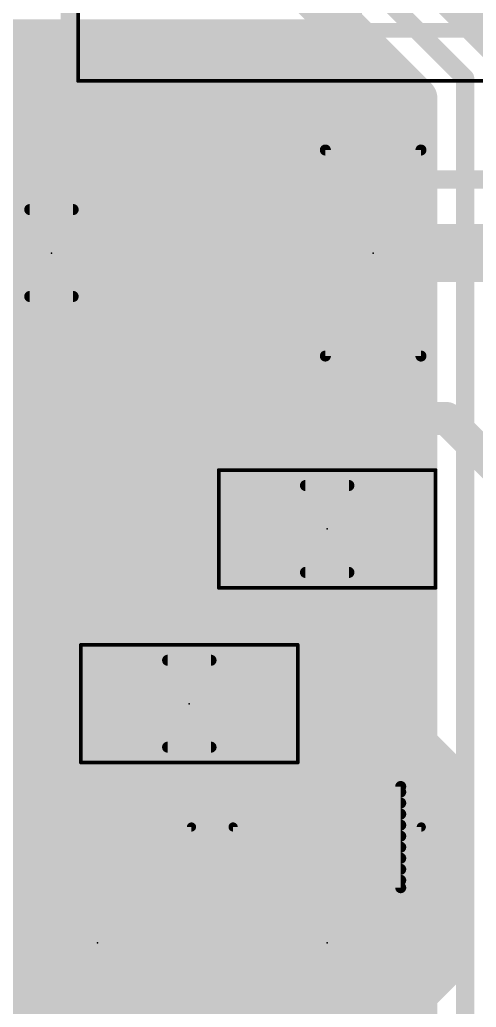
# Model space of a CAD drawing. Extents: x -0.2 to 38.1, y -0.7 to 65.1.
# Drawn here: x 12.26 to 18.57, y 38.48 to 52.12 of the extents above; entities that cross this region are included whole.
import ezdxf

# ---------------------------------------------------------------- set-up
doc = ezdxf.new("R2010")
doc.units = 0
for name, color, linetype in [('1', 22, 'CONTINUOUS'), ('16', 175, 'CONTINUOUS'), ('21', 253, 'CONTINUOUS'), ('23', 7, 'CONTINUOUS'), ('39', 22, 'CONTINUOUS'), ('51', 253, 'CONTINUOUS')]:
    doc.layers.add(name, color=color, linetype=linetype)

# ---------------------------------------------------------------- blocks, each defined once
blk = doc.blocks.new('RECT')
blk.add_solid([(-0.5, -0.5), (0.5, -0.5), (-0.5, 0.5), (0.5, 0.5)])

msp = doc.modelspace()

# ---------------------------------------------------------------- linework, layer by layer
at = {"layer": '1'}
for points, const_width in [([(12.954, 54.864), (12.954, 51.562)], 0.254), ([(12.7, 50.165), (9.906, 52.959)], 0.254), ([(12.954, 51.562), (15.621, 48.895)], 0.254), ([(12.7, 46.863), (12.7, 50.165)], 0.254), ([(16.256, 49.911), (16.145, 49.845)], 0.254), ([(20.32, 49.911), (16.256, 49.911)], 0.254), ([(13.589, 46.482), (13.589, 48.895)], 0.254), ([(13.589, 48.895), (13.6, 48.895)], 0.254), ([(15.621, 48.895), (18.245, 48.895)], 0.254), ([(16.256, 47.879), (16.145, 47.945)], 0.4572), ([(16.256, 46.228), (16.256, 47.879)], 0.4572), ([(11.557, 45.72), (12.7, 46.863)], 0.254), ([(11.557, 44.45), (13.589, 46.482)], 0.254), ([(16.51, 45.974), (16.256, 46.228)], 0.4572), ([(16.51, 43.561), (16.51, 45.974)], 0.4572), ([(17.526, 45.085), (17.41, 45.085)], 0.4572), ([(17.526, 42.418), (17.526, 45.085)], 0.4572), ([(15.494, 44.45), (15.494, 45.085)], 0.254), ([(15.494, 45.085), (15.61, 45.085)], 0.254), ([(13.716, 42.672), (15.494, 44.45)], 0.254), ([(15.621, 42.672), (16.51, 43.561)], 0.4572), ([(15.621, 42.672), (15.505, 42.672)], 0.4572), ([(15.621, 42.545), (15.505, 42.672)], 0.4572), ([(11.43, 42.672), (13.705, 42.672)], 0.254), ([(13.716, 42.672), (13.705, 42.672)], 0.254), ([(15.621, 41.529), (15.621, 42.545)], 0.4572), ([(18.161, 41.783), (17.526, 42.418)], 0.4572), ([(18.161, 38.989), (18.161, 41.783)], 0.4572), ([(15.621, 41.529), (16.51, 40.97)], 0.4572), ([(10.541, 41.529), (17.526, 41.529)], 0.1524), ([(17.526, 41.529), (17.526, 40.132)], 0.1524), ([(7.9433, 41.4528), (17.526, 41.4528)], 0.1524), ([(8.0818, 41.3004), (17.526, 41.3004)], 0.1524), ([(8.2204, 41.148), (17.526, 41.148)], 0.1524), ([(8.3589, 40.9956), (17.526, 40.9956)], 0.1524), ([(8.4975, 40.8432), (17.526, 40.8432)], 0.1524), ([(8.636, 40.6908), (17.526, 40.6908)], 0.1524), ([(8.7745, 40.5384), (17.526, 40.5384)], 0.1524), ([(8.9131, 40.386), (17.526, 40.386)], 0.1524), ([(9.0516, 40.2336), (17.526, 40.2336)], 0.1524), ([(17.526, 40.132), (9.144, 40.132)], 0.1524), ([(17.526, 38.354), (18.161, 38.989)], 0.4572)]:
    msp.add_lwpolyline(points, dxfattribs=dict(at, const_width=const_width))
for points, const_width in [([(12.9989, 51.6069, 1), (12.9091, 51.5171)], 0.127), ([(12.8905, 51.562, 1), (13.0175, 51.562)], 0.127), ([(12.7635, 50.165, 1), (12.6365, 50.165)], 0.127), ([(12.6551, 50.1201, 1), (12.7449, 50.2099)], 0.127), ([(16.1125, 49.8996, 1), (16.1775, 49.7904)], 0.127), ([(16.256, 49.9745, 1), (16.256, 49.8475)], 0.127), ([(16.2885, 49.8564, 1), (16.2235, 49.9656)], 0.127), ([(13.6525, 48.895, 1), (13.5255, 48.895)], 0.127), ([(13.589, 48.9585, 1), (13.589, 48.8315)], 0.127), ([(13.6, 48.8315, 1), (13.6, 48.9585)], 0.127), ([(15.621, 48.9585, 1), (15.621, 48.8315)], 0.127), ([(15.5761, 48.8501, 1), (15.6659, 48.9399)], 0.127), ([(18.245, 48.8315, 1), (18.245, 48.9585)], 0.127), ([(16.2034, 48.0432, 1), (16.0866, 47.8468)], 0.2286), ([(16.3703, 47.879, 1), (16.1417, 47.879)], 0.2286), ([(16.1976, 47.7808, 1), (16.3144, 47.9772)], 0.2286), ([(12.6365, 46.863, 1), (12.7635, 46.863)], 0.127), ([(12.7449, 46.8181, 1), (12.6551, 46.9079)], 0.127), ([(13.5255, 46.482, 1), (13.6525, 46.482)], 0.127), ([(13.6339, 46.4371, 1), (13.5441, 46.5269)], 0.127), ([(16.3368, 46.3088, 1), (16.1752, 46.1472)], 0.2286), ([(16.1417, 46.228, 1), (16.3703, 46.228)], 0.2286), ([(16.6243, 45.974, 1), (16.3957, 45.974)], 0.2286), ([(16.4292, 45.8932, 1), (16.5908, 46.0548)], 0.2286), ([(17.41, 45.1993, 1), (17.41, 44.9707)], 0.2286), ([(17.6403, 45.085, 1), (17.4117, 45.085)], 0.2286), ([(17.526, 44.9707, 1), (17.526, 45.1993)], 0.2286), ([(15.5575, 45.085, 1), (15.4305, 45.085)], 0.127), ([(15.494, 45.1485, 1), (15.494, 45.0215)], 0.127), ([(15.61, 45.0215, 1), (15.61, 45.1485)], 0.127), ([(15.4305, 44.45, 1), (15.5575, 44.45)], 0.127), ([(15.5389, 44.4051, 1), (15.4491, 44.4949)], 0.127), ([(16.5908, 43.4802, 1), (16.4292, 43.6418)], 0.2286), ([(16.3957, 43.561, 1), (16.6243, 43.561)], 0.2286), ([(15.505, 42.7863, 1), (15.505, 42.5577)], 0.2286), ([(15.5894, 42.7491, 1), (15.4206, 42.5949)], 0.2286), ([(15.5402, 42.7528, 1), (15.7018, 42.5912)], 0.2286), ([(15.621, 42.5577, 1), (15.621, 42.7863)], 0.2286), ([(13.705, 42.7355, 1), (13.705, 42.6085)], 0.127), ([(13.6711, 42.7169, 1), (13.7609, 42.6271)], 0.127), ([(13.705, 42.6085, 1), (13.705, 42.7355)], 0.127), ([(13.716, 42.6085, 1), (13.716, 42.7355)], 0.127), ([(15.7353, 42.545, 1), (15.5067, 42.545)], 0.2286), ([(15.5366, 42.4679, 1), (15.7054, 42.6221)], 0.2286), ([(17.6068, 42.4988, 1), (17.4452, 42.3372)], 0.2286), ([(17.4117, 42.418, 1), (17.6403, 42.418)], 0.2286), ([(18.2753, 41.783, 1), (18.0467, 41.783)], 0.2286), ([(18.0802, 41.7022, 1), (18.2418, 41.8638)], 0.2286), ([(15.6818, 41.6258, 1), (15.5602, 41.4322)], 0.2286), ([(15.5067, 41.529, 1), (15.7353, 41.529)], 0.2286), ([(17.5641, 41.529, 1), (17.4879, 41.529)], 0.0762), ([(17.526, 41.4909, 1), (17.526, 41.5671)], 0.0762), ([(17.526, 41.4147, 1), (17.526, 41.4909)], 0.0762), ([(17.526, 41.2623, 1), (17.526, 41.3385)], 0.0762), ([(16.4492, 40.8732, 1), (16.5708, 41.0668)], 0.2286), ([(17.526, 41.1099, 1), (17.526, 41.1861)], 0.0762), ([(17.526, 40.9575, 1), (17.526, 41.0337)], 0.0762), ([(17.526, 40.8051, 1), (17.526, 40.8813)], 0.0762), ([(17.526, 40.6527, 1), (17.526, 40.7289)], 0.0762), ([(17.526, 40.5003, 1), (17.526, 40.5765)], 0.0762), ([(17.526, 40.3479, 1), (17.526, 40.4241)], 0.0762), ([(17.526, 40.1955, 1), (17.526, 40.2717)], 0.0762), ([(17.4879, 40.132, 1), (17.5641, 40.132)], 0.0762), ([(17.526, 40.0939, 1), (17.526, 40.1701)], 0.0762), ([(18.2418, 38.9082, 1), (18.0802, 39.0698)], 0.2286), ([(18.0467, 38.989, 1), (18.2753, 38.989)], 0.2286), ([(17.4452, 38.4348, 1), (17.6068, 38.2732)], 0.2286)]:
    msp.add_lwpolyline(points, format="xyb", dxfattribs=dict(at, const_width=const_width))
at = {"layer": '16'}
for points, const_width in [([(16.637, 53.086), (18.415, 51.308)], 0.254), ([(18.9964, 51.6965), (17.9241, 52.7688)], 0.6096), ([(16.2485, 52.5046), (17.7292, 51.0239)], 0.6096), ([(1.3208, 51.816), (16.9371, 51.816)], 0.6096), ([(1.3208, 51.2064), (17.5467, 51.2064)], 0.6096), ([(18.415, 51.308), (18.415, 35.433)], 0.254), ([(17.7292, 51.0239), (17.7292, 36.2559)], 0.6096), ([(1.3208, 50.5968), (17.7292, 50.5968)], 0.6096), ([(1.3208, 49.9872), (17.7292, 49.9872)], 0.6096), ([(1.3208, 49.3776), (17.7292, 49.3776)], 0.6096), ([(1.3208, 48.768), (17.7292, 48.768)], 0.6096), ([(1.3208, 48.1584), (17.7292, 48.1584)], 0.6096), ([(1.3208, 47.5488), (17.7292, 47.5488)], 0.6096), ([(1.3208, 46.9392), (17.7292, 46.9392)], 0.6096), ([(1.3208, 46.3296), (17.7292, 46.3296)], 0.6096), ([(9.2926, 45.72), (17.7292, 45.72)], 0.6096), ([(9.4678, 45.1104), (17.7292, 45.1104)], 0.6096), ([(9.3185, 44.5008), (17.7292, 44.5008)], 0.6096), ([(8.4704, 43.8912), (17.7292, 43.8912)], 0.6096), ([(1.3208, 43.2816), (17.7292, 43.2816)], 0.6096), ([(1.3208, 42.672), (17.7292, 42.672)], 0.6096), ([(1.3208, 42.0624), (17.7292, 42.0624)], 0.6096), ([(1.3208, 41.4528), (17.7292, 41.4528)], 0.6096), ([(1.3208, 40.8432), (17.7292, 40.8432)], 0.6096), ([(1.3208, 40.2336), (17.7292, 40.2336)], 0.6096), ([(1.3208, 39.624), (17.7292, 39.624)], 0.6096), ([(1.3208, 39.0144), (17.7292, 39.0144)], 0.6096), ([(1.3208, 38.4048), (17.7292, 38.4048)], 0.6096)]:
    msp.add_lwpolyline(points, dxfattribs=dict(at, const_width=const_width))
for points, const_width in [([(16.9371, 51.6636, 1), (16.9371, 51.9684)], 0.3048), ([(17.5467, 51.054, 1), (17.5467, 51.3588)], 0.3048), ([(18.4785, 51.308, 1), (18.3515, 51.308)], 0.127), ([(18.3701, 51.2631, 1), (18.4599, 51.3529)], 0.127), ([(17.8816, 51.0239, 1), (17.5768, 51.0239)], 0.3048), ([(17.6214, 50.9162, 1), (17.837, 51.1317)], 0.3048), ([(17.7292, 50.4444, 1), (17.7292, 50.7492)], 0.3048), ([(17.7292, 49.8348, 1), (17.7292, 50.1396)], 0.3048), ([(17.7292, 49.2252, 1), (17.7292, 49.53)], 0.3048), ([(17.7292, 48.6156, 1), (17.7292, 48.9204)], 0.3048), ([(17.7292, 48.006, 1), (17.7292, 48.3108)], 0.3048), ([(17.7292, 47.3964, 1), (17.7292, 47.7012)], 0.3048), ([(17.7292, 46.7868, 1), (17.7292, 47.0916)], 0.3048), ([(17.7292, 46.1772, 1), (17.7292, 46.482)], 0.3048), ([(17.7292, 45.5676, 1), (17.7292, 45.8724)], 0.3048), ([(17.7292, 44.958, 1), (17.7292, 45.2628)], 0.3048), ([(17.7292, 44.3484, 1), (17.7292, 44.6532)], 0.3048), ([(17.7292, 43.7388, 1), (17.7292, 44.0436)], 0.3048), ([(17.7292, 43.1292, 1), (17.7292, 43.434)], 0.3048), ([(17.7292, 42.5196, 1), (17.7292, 42.8244)], 0.3048), ([(17.7292, 41.91, 1), (17.7292, 42.2148)], 0.3048), ([(17.7292, 41.3004, 1), (17.7292, 41.6052)], 0.3048), ([(17.7292, 40.6908, 1), (17.7292, 40.9956)], 0.3048), ([(17.7292, 40.0812, 1), (17.7292, 40.386)], 0.3048), ([(17.7292, 39.4716, 1), (17.7292, 39.7764)], 0.3048), ([(17.7292, 38.862, 1), (17.7292, 39.1668)], 0.3048), ([(17.7292, 38.2524, 1), (17.7292, 38.5572)], 0.3048)]:
    msp.add_lwpolyline(points, format="xyb", dxfattribs=dict(at, const_width=const_width))
at = {"layer": '21'}
for points, const_width in [([(16.891, 51.968), (16.891, 58.522)], 0.2032), ([(22.8854, 51.9684), (16.891, 51.968)], 0.2032), ([(13.716, 50.419), (11.684, 50.419)], 0.4572), ([(14.732, 49.403), (13.716, 50.419)], 0.4572), ([(17.845, 50.295), (17.045, 50.295)], 0.2032), ([(17.845, 49.695), (17.845, 50.295)], 0.2032), ([(14.732, 47.498), (14.732, 49.403)], 0.4572), ([(12.4, 49.495), (13, 49.495)], 0.1524), ([(12.4, 48.295), (13, 48.295)], 0.1524), ([(17.845, 48.095), (17.845, 47.495)], 0.2032), ([(15.621, 46.609), (14.732, 47.498)], 0.4572), ([(17.845, 47.495), (17.045, 47.495)], 0.2032), ([(18.161, 46.609), (15.621, 46.609)], 0.4572), ([(19.05, 45.72), (18.161, 46.609)], 0.4572), ([(16.21, 45.685), (16.81, 45.685)], 0.1524), ([(16.21, 44.485), (16.81, 44.485)], 0.1524), ([(14.305, 43.272), (14.905, 43.272)], 0.1524), ([(14.305, 42.072), (14.905, 42.072)], 0.1524), ([(14.635, 40.97), (14.635, 37.77)], 0.2032), ([(15.21, 40.97), (15.21, 37.77)], 0.2032), ([(17.81, 40.97), (17.81, 37.77)], 0.2032)]:
    msp.add_lwpolyline(points, dxfattribs=dict(at, const_width=const_width))
for points, const_width in [([(16.891, 52.0188, 1), (16.891, 51.9172)], 0.1016), ([(16.8402, 51.968, 1), (16.9418, 51.968)], 0.1016), ([(13.7968, 50.4998, 1), (13.6352, 50.3382)], 0.2286), ([(13.716, 50.3047, 1), (13.716, 50.5333)], 0.2286), ([(17.045, 50.3458, 1), (17.045, 50.2442)], 0.1016), ([(17.8958, 50.295, 1), (17.7942, 50.295)], 0.1016), ([(17.845, 50.2442, 1), (17.845, 50.3458)], 0.1016), ([(14.8463, 49.403, 1), (14.6177, 49.403)], 0.2286), ([(17.7942, 49.695, 1), (17.8958, 49.695)], 0.1016), ([(12.4, 49.5331, 1), (12.4, 49.4569)], 0.0762), ([(13, 49.4569, 1), (13, 49.5331)], 0.0762), ([(14.6512, 49.3222, 1), (14.8128, 49.4838)], 0.2286), ([(12.4, 48.3331, 1), (12.4, 48.2569)], 0.0762), ([(13, 48.2569, 1), (13, 48.3331)], 0.0762), ([(17.8958, 48.095, 1), (17.7942, 48.095)], 0.1016), ([(14.8128, 47.5788, 1), (14.6512, 47.4172)], 0.2286), ([(14.6177, 47.498, 1), (14.8463, 47.498)], 0.2286), ([(17.045, 47.5458, 1), (17.045, 47.4442)], 0.1016), ([(17.845, 47.4442, 1), (17.845, 47.5458)], 0.1016), ([(17.7942, 47.495, 1), (17.8958, 47.495)], 0.1016), ([(15.621, 46.7233, 1), (15.621, 46.4947)], 0.2286), ([(15.5402, 46.5282, 1), (15.7018, 46.6898)], 0.2286), ([(18.2418, 46.6898, 1), (18.0802, 46.5282)], 0.2286), ([(18.161, 46.4947, 1), (18.161, 46.7233)], 0.2286), ([(16.21, 45.7231, 1), (16.21, 45.6469)], 0.0762), ([(16.81, 45.6469, 1), (16.81, 45.7231)], 0.0762), ([(16.21, 44.5231, 1), (16.21, 44.4469)], 0.0762), ([(16.81, 44.4469, 1), (16.81, 44.5231)], 0.0762), ([(14.305, 43.3101, 1), (14.305, 43.2339)], 0.0762), ([(14.905, 43.2339, 1), (14.905, 43.3101)], 0.0762), ([(14.305, 42.1101, 1), (14.305, 42.0339)], 0.0762), ([(14.905, 42.0339, 1), (14.905, 42.1101)], 0.0762), ([(14.6858, 40.97, 1), (14.5842, 40.97)], 0.1016), ([(15.2608, 40.97, 1), (15.1592, 40.97)], 0.1016), ([(17.8608, 40.97, 1), (17.7592, 40.97)], 0.1016)]:
    msp.add_lwpolyline(points, format="xyb", dxfattribs=dict(at, const_width=const_width))
at = {"layer": '23'}
for p in [(12.7, 48.895), (17.145, 48.895), (16.51, 45.085), (14.605, 42.672), (13.335, 39.37), (16.51, 39.37)]:
    msp.add_point(p, dxfattribs=at)
at = {"layer": '39', "const_width": 0.0508}
for points in [[(13.067, 51.272), (13.067, 59.218)], [(25.033, 51.272), (13.067, 51.272)], [(15.0114, 45.8978), (18.0086, 45.8978)], [(15.0114, 44.2722), (15.0114, 45.8978)], [(18.0086, 45.8978), (18.0086, 44.2722)], [(18.0086, 44.2722), (15.0114, 44.2722)], [(13.1064, 43.4848), (16.1036, 43.4848)], [(13.1064, 41.8592), (13.1064, 43.4848)], [(16.1036, 43.4848), (16.1036, 41.8592)], [(16.1036, 41.8592), (13.1064, 41.8592)]]:
    msp.add_lwpolyline(points, dxfattribs=at)
at = {"layer": '39', "const_width": 0.0254}
for points in [[(13.067, 51.2847, 1), (13.067, 51.2593)], [(13.0543, 51.272, 1), (13.0797, 51.272)], [(15.0114, 45.9105, 1), (15.0114, 45.8851)], [(15.0241, 45.8978, 1), (14.9987, 45.8978)], [(18.0213, 45.8978, 1), (17.9959, 45.8978)], [(18.0086, 45.8851, 1), (18.0086, 45.9105)], [(15.0114, 44.2849, 1), (15.0114, 44.2595)], [(14.9987, 44.2722, 1), (15.0241, 44.2722)], [(17.9959, 44.2722, 1), (18.0213, 44.2722)], [(18.0086, 44.2595, 1), (18.0086, 44.2849)], [(13.1064, 43.4975, 1), (13.1064, 43.4721)], [(13.1191, 43.4848, 1), (13.0937, 43.4848)], [(16.1163, 43.4848, 1), (16.0909, 43.4848)], [(16.1036, 43.4721, 1), (16.1036, 43.4975)], [(13.1064, 41.8719, 1), (13.1064, 41.8465)], [(13.0937, 41.8592, 1), (13.1191, 41.8592)], [(16.0909, 41.8592, 1), (16.1163, 41.8592)], [(16.1036, 41.8465, 1), (16.1036, 41.8719)]]:
    msp.add_lwpolyline(points, format="xyb", dxfattribs=at)
at = {"layer": '51'}
for points, const_width in [([(16.4846, 47.4726), (16.4846, 50.3174)], 0.1524), ([(16.4846, 50.3174), (17.8054, 50.3174)], 0.1524), ([(17.8054, 50.3174), (17.8054, 47.4726)], 0.1524), ([(17.8054, 47.4726), (16.4846, 47.4726)], 0.1524), ([(12.035, 40.97), (14.635, 40.97)], 0.127), ([(14.635, 40.97), (14.635, 37.77)], 0.127), ([(15.21, 37.77), (15.21, 40.97)], 0.127), ([(15.21, 40.97), (17.81, 40.97)], 0.127), ([(17.81, 40.97), (17.81, 37.77)], 0.127)]:
    msp.add_lwpolyline(points, dxfattribs=dict(at, const_width=const_width))
for points, const_width in [([(16.5227, 50.3174, 1), (16.4465, 50.3174)], 0.0762), ([(16.4846, 50.3555, 1), (16.4846, 50.2793)], 0.0762), ([(17.8435, 50.3174, 1), (17.7673, 50.3174)], 0.0762), ([(17.8054, 50.2793, 1), (17.8054, 50.3555)], 0.0762), ([(16.4846, 47.5107, 1), (16.4846, 47.4345)], 0.0762), ([(16.4465, 47.4726, 1), (16.5227, 47.4726)], 0.0762), ([(17.7673, 47.4726, 1), (17.8435, 47.4726)], 0.0762), ([(17.8054, 47.4345, 1), (17.8054, 47.5107)], 0.0762), ([(14.6668, 40.97, 1), (14.6033, 40.97)], 0.0635), ([(14.635, 40.9382, 1), (14.635, 41.0018)], 0.0635), ([(15.21, 41.0018, 1), (15.21, 40.9382)], 0.0635), ([(15.2418, 40.97, 1), (15.1783, 40.97)], 0.0635), ([(17.8418, 40.97, 1), (17.7783, 40.97)], 0.0635), ([(17.81, 40.9382, 1), (17.81, 41.0018)], 0.0635)]:
    msp.add_lwpolyline(points, format="xyb", dxfattribs=dict(at, const_width=const_width))

# ---------------------------------------------------------------- block references
at = {"layer": '1', "rotation": 270}
for p, xscale, yscale in [((16.145, 49.845), 0.8, 0.9), ((18.245, 48.895), 0.8, 0.9), ((16.145, 47.945), 0.8, 0.9), ((13.335, 40.97), 1.2, 2), ((16.51, 40.97), 1.2, 2)]:
    msp.add_blockref('RECT', p, dxfattribs=dict(at, xscale=xscale, yscale=yscale))
at = {"layer": '1', "xscale": 0.8, "yscale": 1.2}
for p in [(13.6, 48.895), (15.61, 45.085), (17.41, 45.085), (13.705, 42.672), (15.505, 42.672)]:
    msp.add_blockref('RECT', p, dxfattribs=at)

doc.saveas('drawing.dxf')
